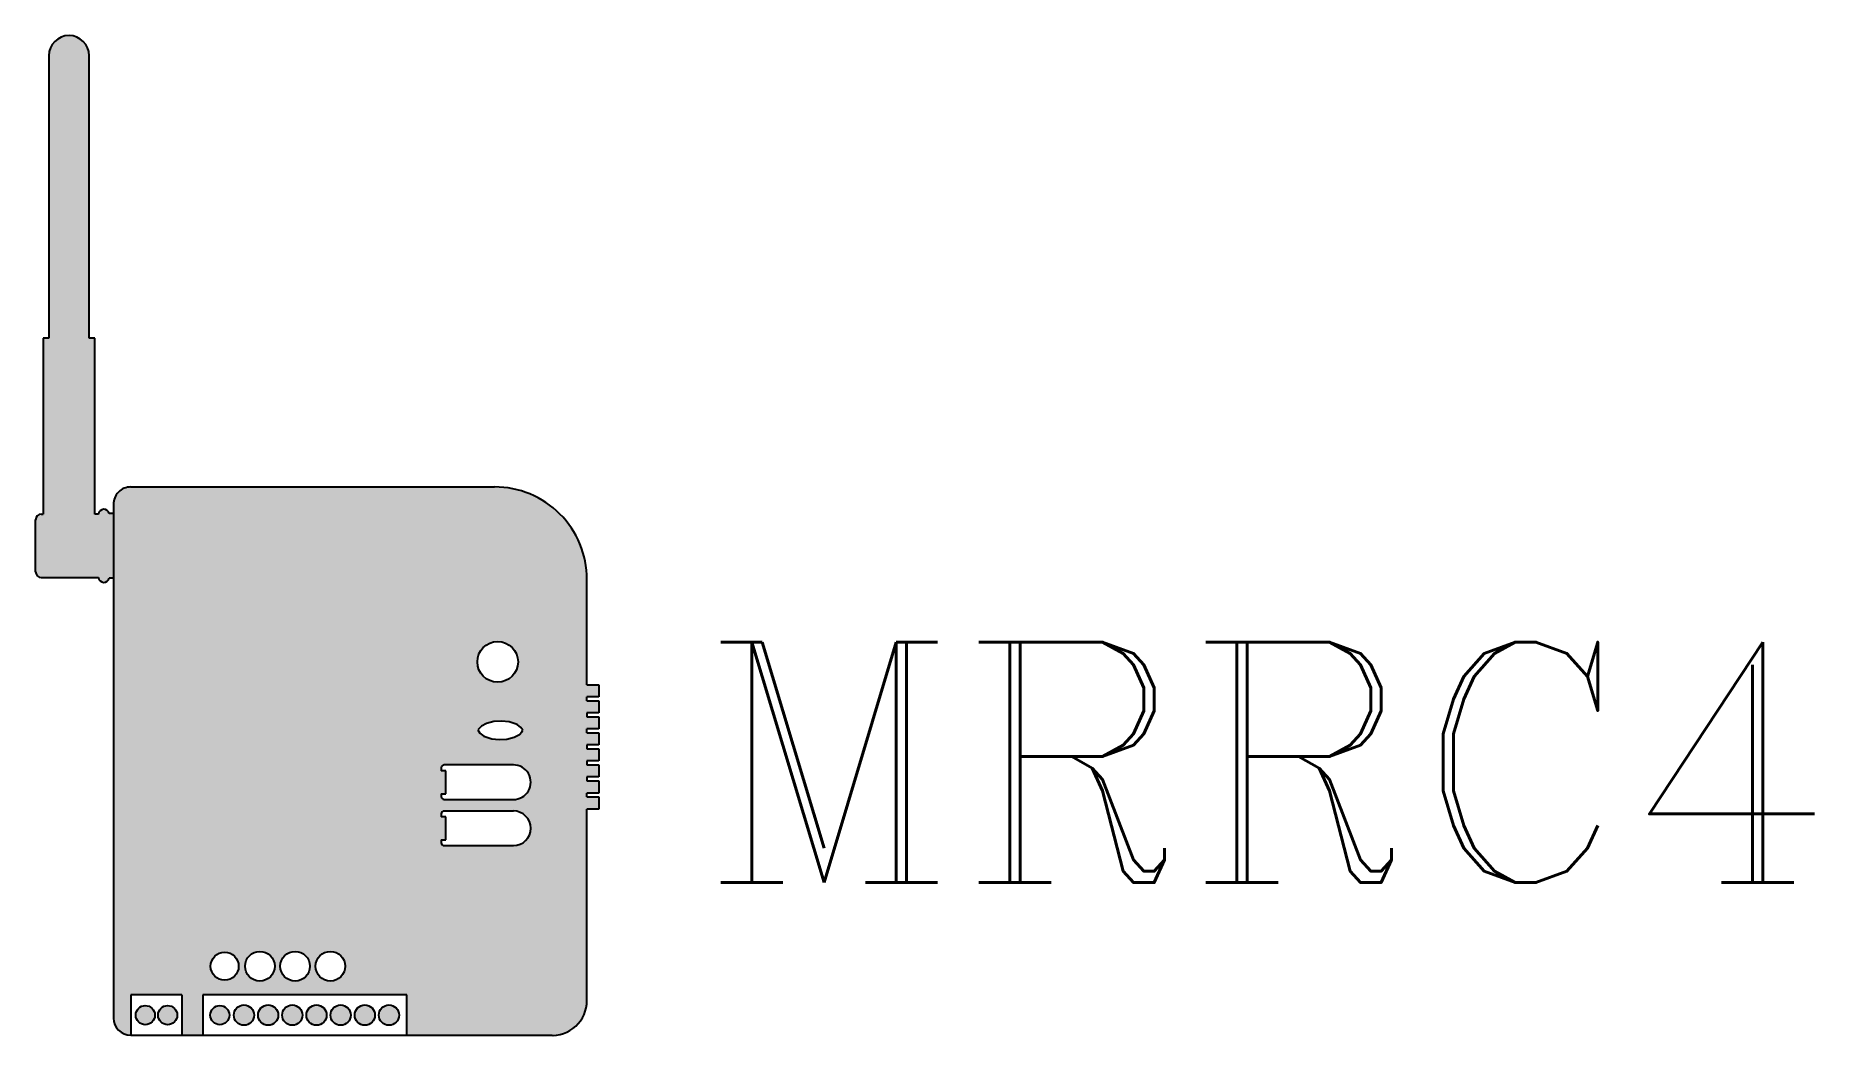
# Model space of a CAD drawing. Header units: inches. Extents: x -5 to 22.7, y -1.8 to 13.8.
import ezdxf

# ---------------------------------------------------------------- set-up
doc = ezdxf.new("R2010")
doc.units = ezdxf.units.IN
doc.header["$LTSCALE"] = 48
doc.header["$MEASUREMENT"] = 0

msp = doc.modelspace()

# ---------------------------------------------------------------- hatches: boundary and pattern name
h = msp.add_hatch(color=256)
h.paths.add_polyline_path([(-4.115, 9.113), (-4.205, 9.113), (-4.205, 13.516, 1), (-4.834, 13.516), (-4.834, 9.113), (-4.924, 9.113), (-4.924, 6.373), (-4.951, 6.373, 0.414214), (-5.04, 6.283), (-5.04, 5.475, 0.414214), (-4.951, 5.385), (-4.061, 5.385, 0.852606), (-3.892, 5.376), (-3.827, 5.376), (-3.827, 6.382), (-3.892, 6.382, 0.852606), (-4.061, 6.373), (-4.115, 6.373)])
h.paths.add_polyline_path([(-3.182, -1.434, 1), (-3.48, -1.434, 1)], flags=17)
h.paths.add_polyline_path([(-2.834, -1.434, 1), (-3.132, -1.434, 1)], flags=17)
h.paths.add_polyline_path([(-2.021, -1.434, 1), (-2.319, -1.434, 1)], flags=17)
h.paths.add_polyline_path([(-1.952, -1.434, 1), (-1.635, -1.434, 1)], flags=17)
h.paths.add_polyline_path([(-1.259, -1.434, 1), (-1.576, -1.434, 1)], flags=17)
h.paths.add_polyline_path([(-1.199, -1.434, 1), (-0.882, -1.434, 1)], flags=17)
h.paths.add_polyline_path([(-0.823, -1.434, 1), (-0.506, -1.434, 1)], flags=17)
h.paths.add_polyline_path([(-0.129, -1.434, 1), (-0.446, -1.434, 1)], flags=17)
h.paths.add_polyline_path([(0.247, -1.434, 1), (-0.07, -1.434, 1)], flags=17)
h.paths.add_polyline_path([(0.307, -1.434, 1), (0.624, -1.434, 1)], flags=17)
h = msp.add_hatch(color=256)
edge = h.paths.add_edge_path()
edge.add_line((3.736, 3.715), (3.549, 3.715))
edge.add_line((3.549, 3.715), (3.549, 5.358))
edge.add_arc((2.111, 5.358), 1.438, 0.0198, 90)
edge.add_line((2.111, 6.795), (-3.559, 6.795))
edge.add_arc((-3.557, 6.525), 0.271, 90.4352, 179.5619)
edge.add_line((-3.827, 6.527), (-3.827, 6.382))
edge.add_line((-3.827, 6.382), (-3.827, 5.376))
edge.add_line((-3.827, 5.376), (-3.827, -1.48))
edge.add_ellipse((-3.557, -1.479), major_axis=(0.251, 0.1), ratio=0.995592, start_angle=158.2865, end_angle=248.1953)
edge.add_line((-3.558, -1.749), (-3.558, -1.118))
edge.add_line((-3.558, -1.118), (-2.761, -1.118))
edge.add_line((-2.761, -1.118), (-2.761, -1.749))
edge.add_line((-2.761, -1.749), (-2.436, -1.749))
edge.add_line((-2.436, -1.749), (-2.436, -1.118))
edge.add_line((-2.436, -1.118), (0.745, -1.118))
edge.add_line((0.745, -1.118), (0.745, -1.749))
edge.add_line((0.745, -1.749), (2.964, -1.749))
edge.add_arc((3.008, -1.209), 0.541, 265.4163, 269.8555)
edge.add_line((3.006, -1.751), (3.008, -1.751))
edge.add_arc((3.008, -1.209), 0.541, 270, 360)
edge.add_line((3.549, -1.209), (3.549, 1.777))
edge.add_line((3.549, 1.777), (3.736, 1.777))
edge.add_line((3.736, 1.777), (3.736, 1.965))
edge.add_line((3.736, 1.965), (3.549, 1.965))
edge.add_line((3.549, 1.965), (3.549, 2.027))
edge.add_line((3.549, 2.027), (3.736, 2.027))
edge.add_line((3.736, 2.027), (3.736, 2.215))
edge.add_line((3.736, 2.215), (3.549, 2.215))
edge.add_line((3.549, 2.215), (3.549, 2.277))
edge.add_line((3.549, 2.277), (3.736, 2.277))
edge.add_line((3.736, 2.277), (3.736, 2.465))
edge.add_line((3.736, 2.465), (3.549, 2.465))
edge.add_line((3.549, 2.465), (3.549, 2.527))
edge.add_line((3.549, 2.527), (3.736, 2.527))
edge.add_line((3.736, 2.527), (3.736, 2.715))
edge.add_line((3.736, 2.715), (3.549, 2.715))
edge.add_line((3.549, 2.715), (3.549, 2.777))
edge.add_line((3.549, 2.777), (3.736, 2.777))
edge.add_line((3.736, 2.777), (3.736, 2.965))
edge.add_line((3.736, 2.965), (3.549, 2.965))
edge.add_line((3.549, 2.965), (3.549, 3.027))
edge.add_line((3.549, 3.027), (3.736, 3.027))
edge.add_line((3.736, 3.027), (3.736, 3.215))
edge.add_line((3.736, 3.215), (3.549, 3.215))
edge.add_line((3.549, 3.215), (3.549, 3.277))
edge.add_line((3.549, 3.277), (3.736, 3.277))
edge.add_line((3.736, 3.277), (3.736, 3.465))
edge.add_line((3.736, 3.465), (3.549, 3.465))
edge.add_line((3.549, 3.465), (3.549, 3.527))
edge.add_line((3.549, 3.527), (3.736, 3.527))
edge.add_line((3.736, 3.527), (3.736, 3.715))
h.paths.add_polyline_path([(1.325, 2.465), (2.403, 2.465, -1.000788), (2.403, 1.926), (1.325, 1.926, -0.414214), (1.28, 1.971), (1.28, 2.016), (1.325, 2.016, -0.00193), (1.325, 2.016), (1.352, 2.016), (1.352, 2.375), (1.28, 2.375), (1.28, 2.42, -0.440707)], flags=16)
h.paths.add_polyline_path([(1.842, 4.07, -1), (2.476, 4.07, -1)], flags=16)
h.paths.add_polyline_path([(1.848, 3.011), (1.904, 3.068), (1.984, 3.112), (2.1, 3.141), (2.218, 3.148), (2.336, 3.135), (2.46, 3.093), (2.52, 3.048), (2.55, 3.004), (2.537, 2.98), (2.498, 2.94), (2.418, 2.896), (2.302, 2.867), (2.184, 2.86), (2.066, 2.873), (1.942, 2.915), (1.882, 2.959)], flags=16)
h.paths.add_polyline_path([(1.325, 1.746), (2.403, 1.746, -1), (2.403, 1.207), (1.325, 1.207, -0.414214), (1.28, 1.252), (1.28, 1.297), (1.325, 1.297, -0.00193), (1.325, 1.297), (1.352, 1.297), (1.352, 1.656), (1.28, 1.656), (1.28, 1.701, -0.440707)], flags=16)
edge = h.paths.add_edge_path(flags=16)
edge.add_arc((-2.095, -0.672), 0.218, 0, 360)
edge = h.paths.add_edge_path(flags=16)
edge.add_arc((-1.546, -0.672), 0.231, 0, 360)
edge = h.paths.add_edge_path(flags=16)
edge.add_arc((-0.997, -0.672), 0.231, 0, 360)
edge = h.paths.add_edge_path(flags=16)
edge.add_arc((-0.448, -0.672), 0.231, 0, 360)

# ---------------------------------------------------------------- linework, layer by layer
for p, q in [((-4.834, 13.516), (-4.834, 9.113)), ((-4.205, 9.113), (-4.205, 13.516)), ((-4.924, 9.113), (-4.924, 6.373)), ((-4.834, 9.113), (-4.924, 9.113)), ((-4.115, 9.113), (-4.205, 9.113)), ((-4.115, 6.373), (-4.115, 9.113)), ((2.111, 6.795), (-3.559, 6.795)), ((-3.827, 6.382), (-3.892, 6.382)), ((-3.827, 6.527), (-3.827, 6.382)), ((-3.827, 6.382), (-3.827, 5.376)), ((-5.04, 5.475), (-5.04, 6.283)), ((-4.951, 6.373), (-4.924, 6.373)), ((-4.061, 6.373), (-4.115, 6.373)), ((-4.951, 5.385), (-4.061, 5.385)), ((-3.827, 5.376), (-3.892, 5.376)), ((-3.827, 5.376), (-3.827, -1.48)), ((3.549, 3.715), (3.549, 5.358)), ((3.549, 3.715), (3.736, 3.715)), ((3.736, 3.715), (3.736, 3.527)), ((3.736, 3.527), (3.549, 3.527)), ((3.549, 3.465), (3.549, 3.527)), ((3.549, 3.465), (3.736, 3.465)), ((3.736, 3.465), (3.736, 3.277)), ((1.904, 3.068), (1.848, 3.011)), ((1.984, 3.112), (1.904, 3.068)), ((2.1, 3.141), (1.984, 3.112)), ((2.218, 3.148), (2.1, 3.141)), ((2.336, 3.135), (2.218, 3.148)), ((2.46, 3.093), (2.336, 3.135)), ((2.52, 3.048), (2.46, 3.093)), ((2.55, 3.004), (2.52, 3.048)), ((3.736, 3.277), (3.549, 3.277)), ((3.549, 3.277), (3.549, 3.215)), ((3.549, 3.215), (3.736, 3.215)), ((3.736, 3.215), (3.736, 3.027)), ((1.848, 3.011), (1.882, 2.959)), ((1.882, 2.959), (1.942, 2.915)), ((1.942, 2.915), (2.066, 2.873)), ((2.066, 2.873), (2.184, 2.86)), ((2.184, 2.86), (2.302, 2.867)), ((2.302, 2.867), (2.418, 2.896)), ((2.418, 2.896), (2.498, 2.94)), ((2.498, 2.94), (2.537, 2.98)), ((2.537, 2.98), (2.55, 3.004)), ((3.736, 3.027), (3.549, 3.027)), ((3.549, 2.965), (3.549, 3.027)), ((3.549, 2.965), (3.736, 2.965)), ((3.736, 2.777), (3.549, 2.777)), ((3.549, 2.777), (3.549, 2.715)), ((3.736, 2.965), (3.736, 2.777)), ((3.549, 2.715), (3.736, 2.715)), ((3.736, 2.527), (3.549, 2.527)), ((3.549, 2.527), (3.549, 2.465)), ((3.736, 2.715), (3.736, 2.527)), ((1.28, 2.42), (1.28, 2.375)), ((1.352, 2.375), (1.28, 2.375)), ((2.403, 2.465), (1.325, 2.465)), ((1.352, 2.016), (1.352, 2.375)), ((3.549, 2.465), (3.736, 2.465)), ((3.736, 2.277), (3.549, 2.277)), ((3.549, 2.277), (3.549, 2.215)), ((3.736, 2.465), (3.736, 2.277)), ((1.28, 2.016), (1.352, 2.016)), ((1.28, 2.016), (1.28, 1.971)), ((3.549, 2.215), (3.736, 2.215)), ((3.736, 2.027), (3.549, 2.027)), ((3.549, 1.965), (3.549, 2.027)), ((3.549, 1.965), (3.736, 1.965)), ((3.736, 2.215), (3.736, 2.027)), ((3.736, 1.965), (3.736, 1.777)), ((1.28, 1.701), (1.28, 1.656)), ((2.403, 1.746), (1.321, 1.746)), ((1.325, 1.926), (2.403, 1.926)), ((3.549, -1.211), (3.549, 1.777)), ((3.736, 1.777), (3.549, 1.777)), ((1.352, 1.656), (1.28, 1.656)), ((1.352, 1.297), (1.352, 1.656)), ((1.28, 1.297), (1.352, 1.297)), ((1.28, 1.297), (1.28, 1.252)), ((1.325, 1.207), (2.403, 1.207)), ((-2.761, -1.118), (-3.558, -1.118)), ((-3.558, -1.118), (-3.558, -1.749)), ((-2.761, -1.118), (-2.761, -1.749)), ((0.745, -1.118), (-2.436, -1.118)), ((-2.436, -1.118), (-2.436, -1.749)), ((0.745, -1.749), (0.745, -1.118)), ((-3.558, -1.749), (0.049, -1.749)), ((0.049, -1.749), (3.01, -1.749)), ((1.635, -1.749), (3.008, -1.751))]:
    msp.add_line(p, q)
for centre, radius in [((2.159, 4.07), 0.317), ((-2.095, -0.672), 0.218), ((-1.546, -0.672), 0.231), ((-0.997, -0.672), 0.231), ((-0.448, -0.672), 0.231), ((-3.331, -1.434), 0.149), ((-2.983, -1.434), 0.149), ((-2.17, -1.434), 0.149), ((-1.794, -1.434), 0.158), ((-1.417, -1.434), 0.158), ((-1.041, -1.434), 0.158), ((-0.664, -1.434), 0.158), ((-0.288, -1.434), 0.158), ((0.089, -1.434), 0.158), ((0.465, -1.434), 0.158)]:
    msp.add_circle(centre, radius)
for centre, radius, start, end in [((-4.519, 13.516), 0.314, 0, 180), ((-3.557, 6.525), 0.271, 89.5648, 180.4381), ((2.111, 5.358), 1.438, 359.9802, 90), ((-3.976, 6.364), 0.0854, 12.1532, 173.9577), ((-4.951, 6.283), 0.0898, 90, 180), ((-4.951, 5.475), 0.0898, 180, 270), ((-3.976, 5.394), 0.0854, 186.0423, 347.8468), ((1.323, 2.422), 0.043, 87.4309, 182.5647), ((2.403, 2.195), 0.27, 269.9097, 90), ((1.325, 1.971), 0.0449, 180, 270), ((1.325, 1.971), 0.0449, 89.7788, 90.2212), ((1.323, 1.703), 0.043, 87.4309, 182.5647), ((2.403, 1.477), 0.27, 270, 90), ((1.325, 1.252), 0.0449, 180, 270), ((1.325, 1.252), 0.0449, 89.7788, 90.2212), ((3.008, -1.209), 0.541, 265.4163, 0)]:
    msp.add_arc(centre, radius, start, end)
msp.add_ellipse((-3.557, -1.479), major_axis=(0.251, 0.1), ratio=0.995592, start_param=2.762621, end_param=4.331825)

# ---------------------------------------------------------------- texts
at = {"insert": (5.315, 4.38), "char_height": 3.75, "width": 10.65286, "attachment_point": 1}
msp.add_mtext('{\\Fcomplex|c0;MRRC4}', dxfattribs=at)

doc.saveas('drawing.dxf')
